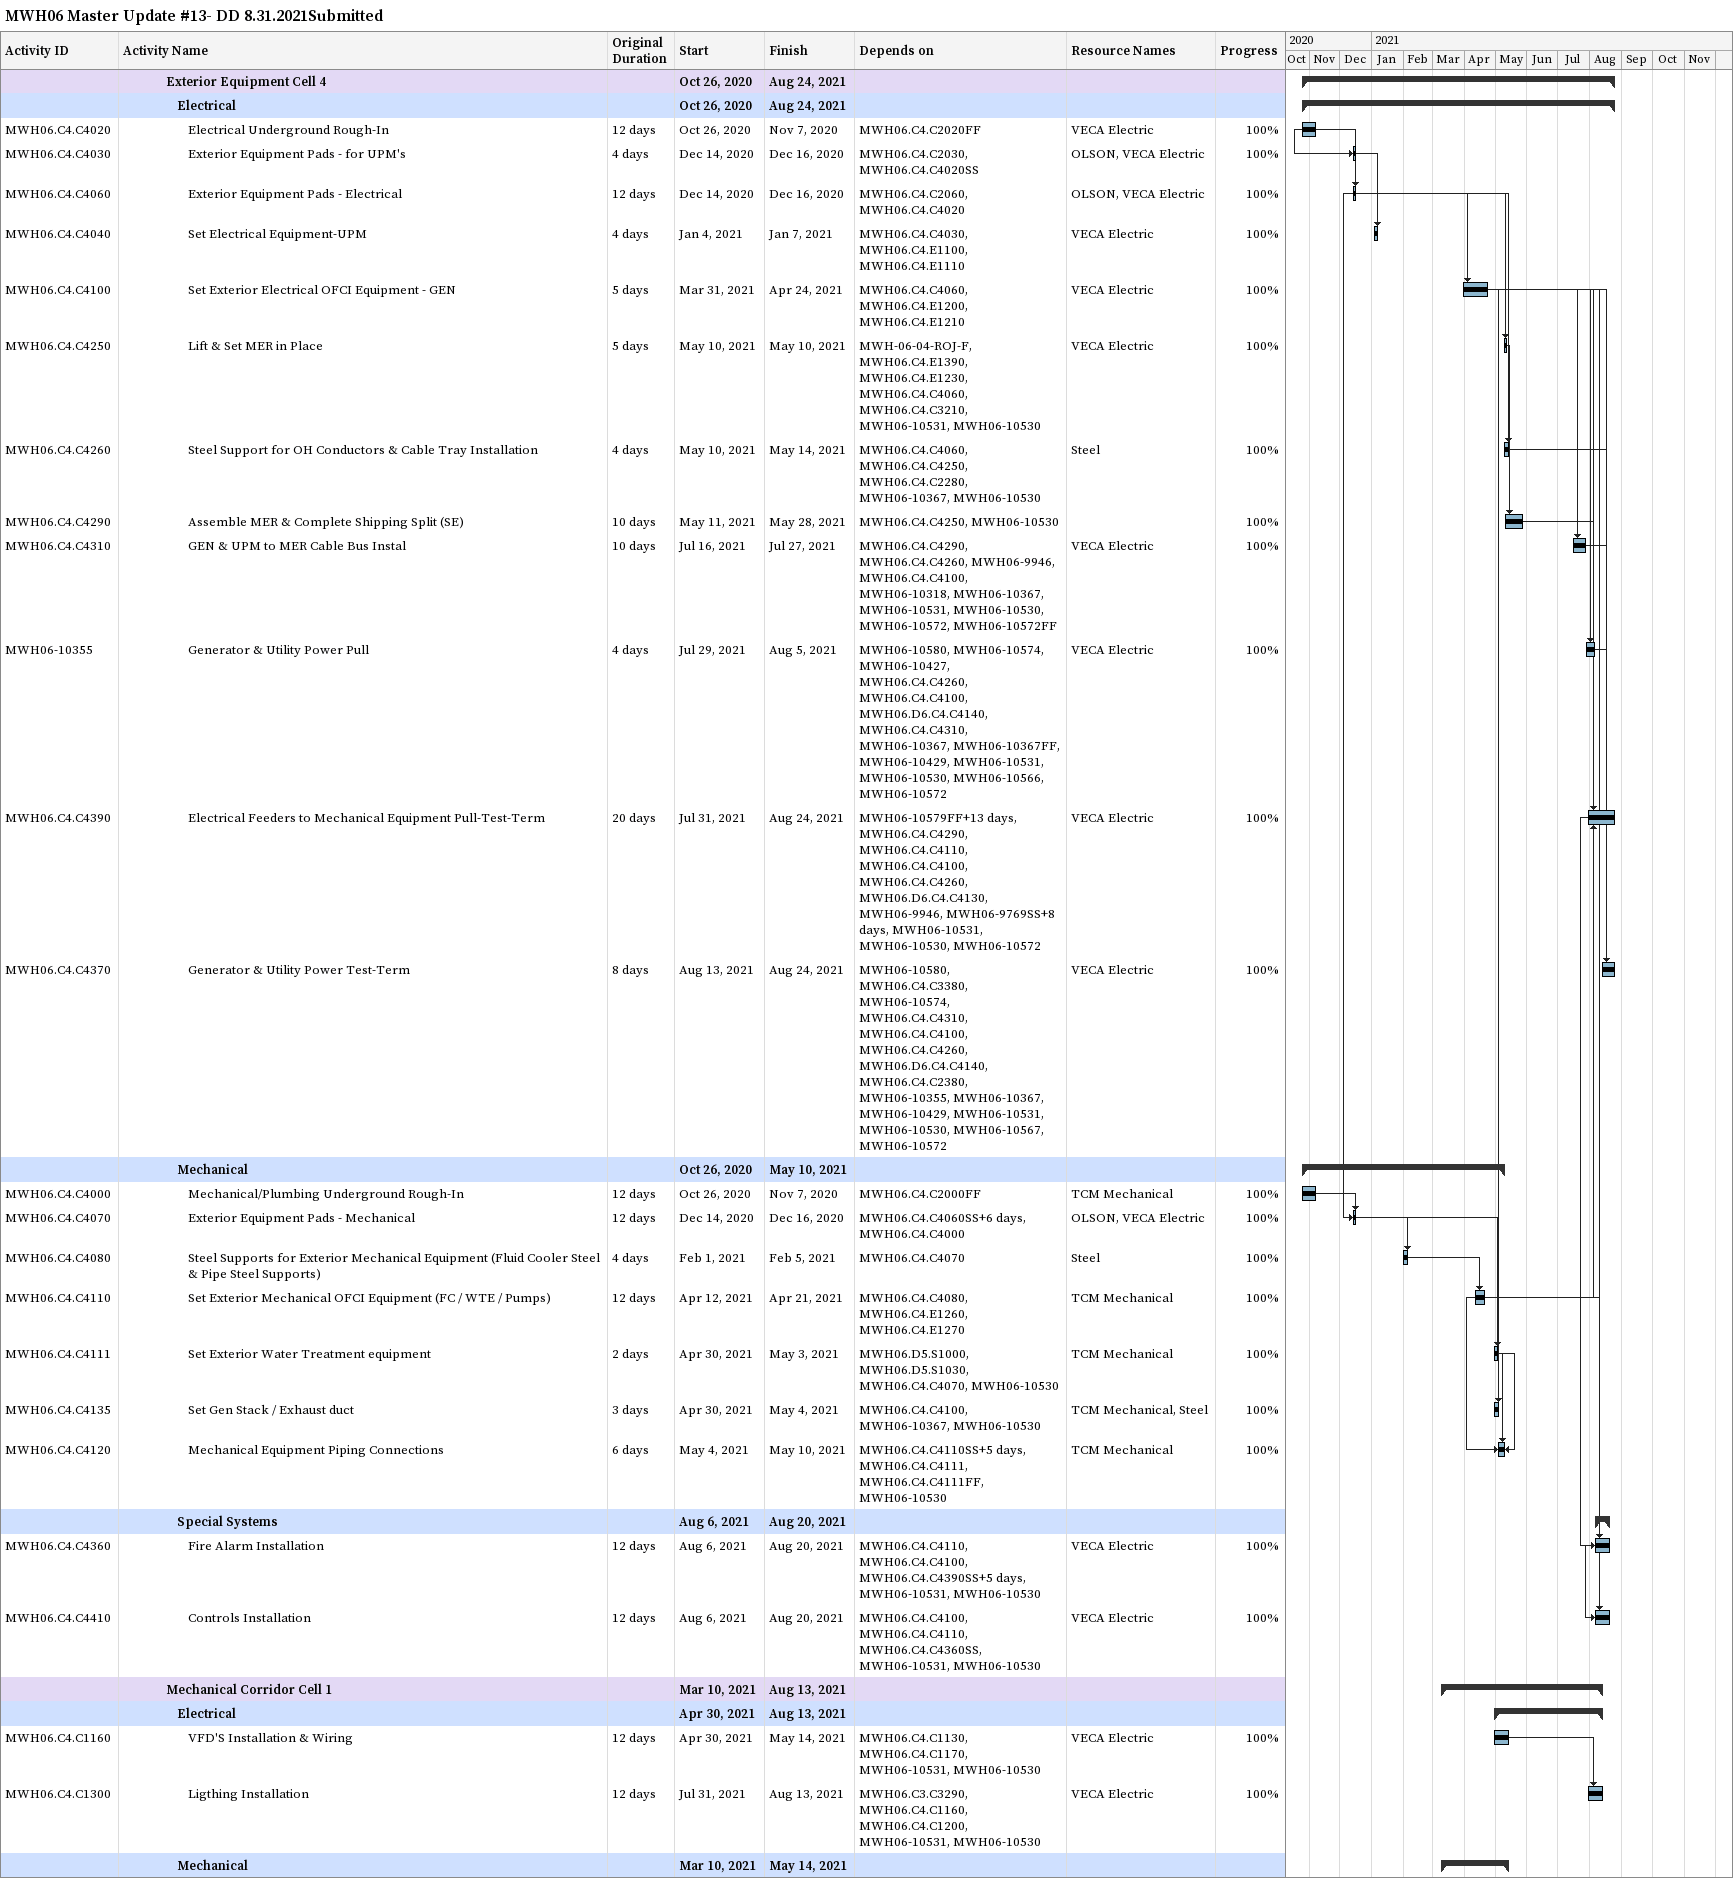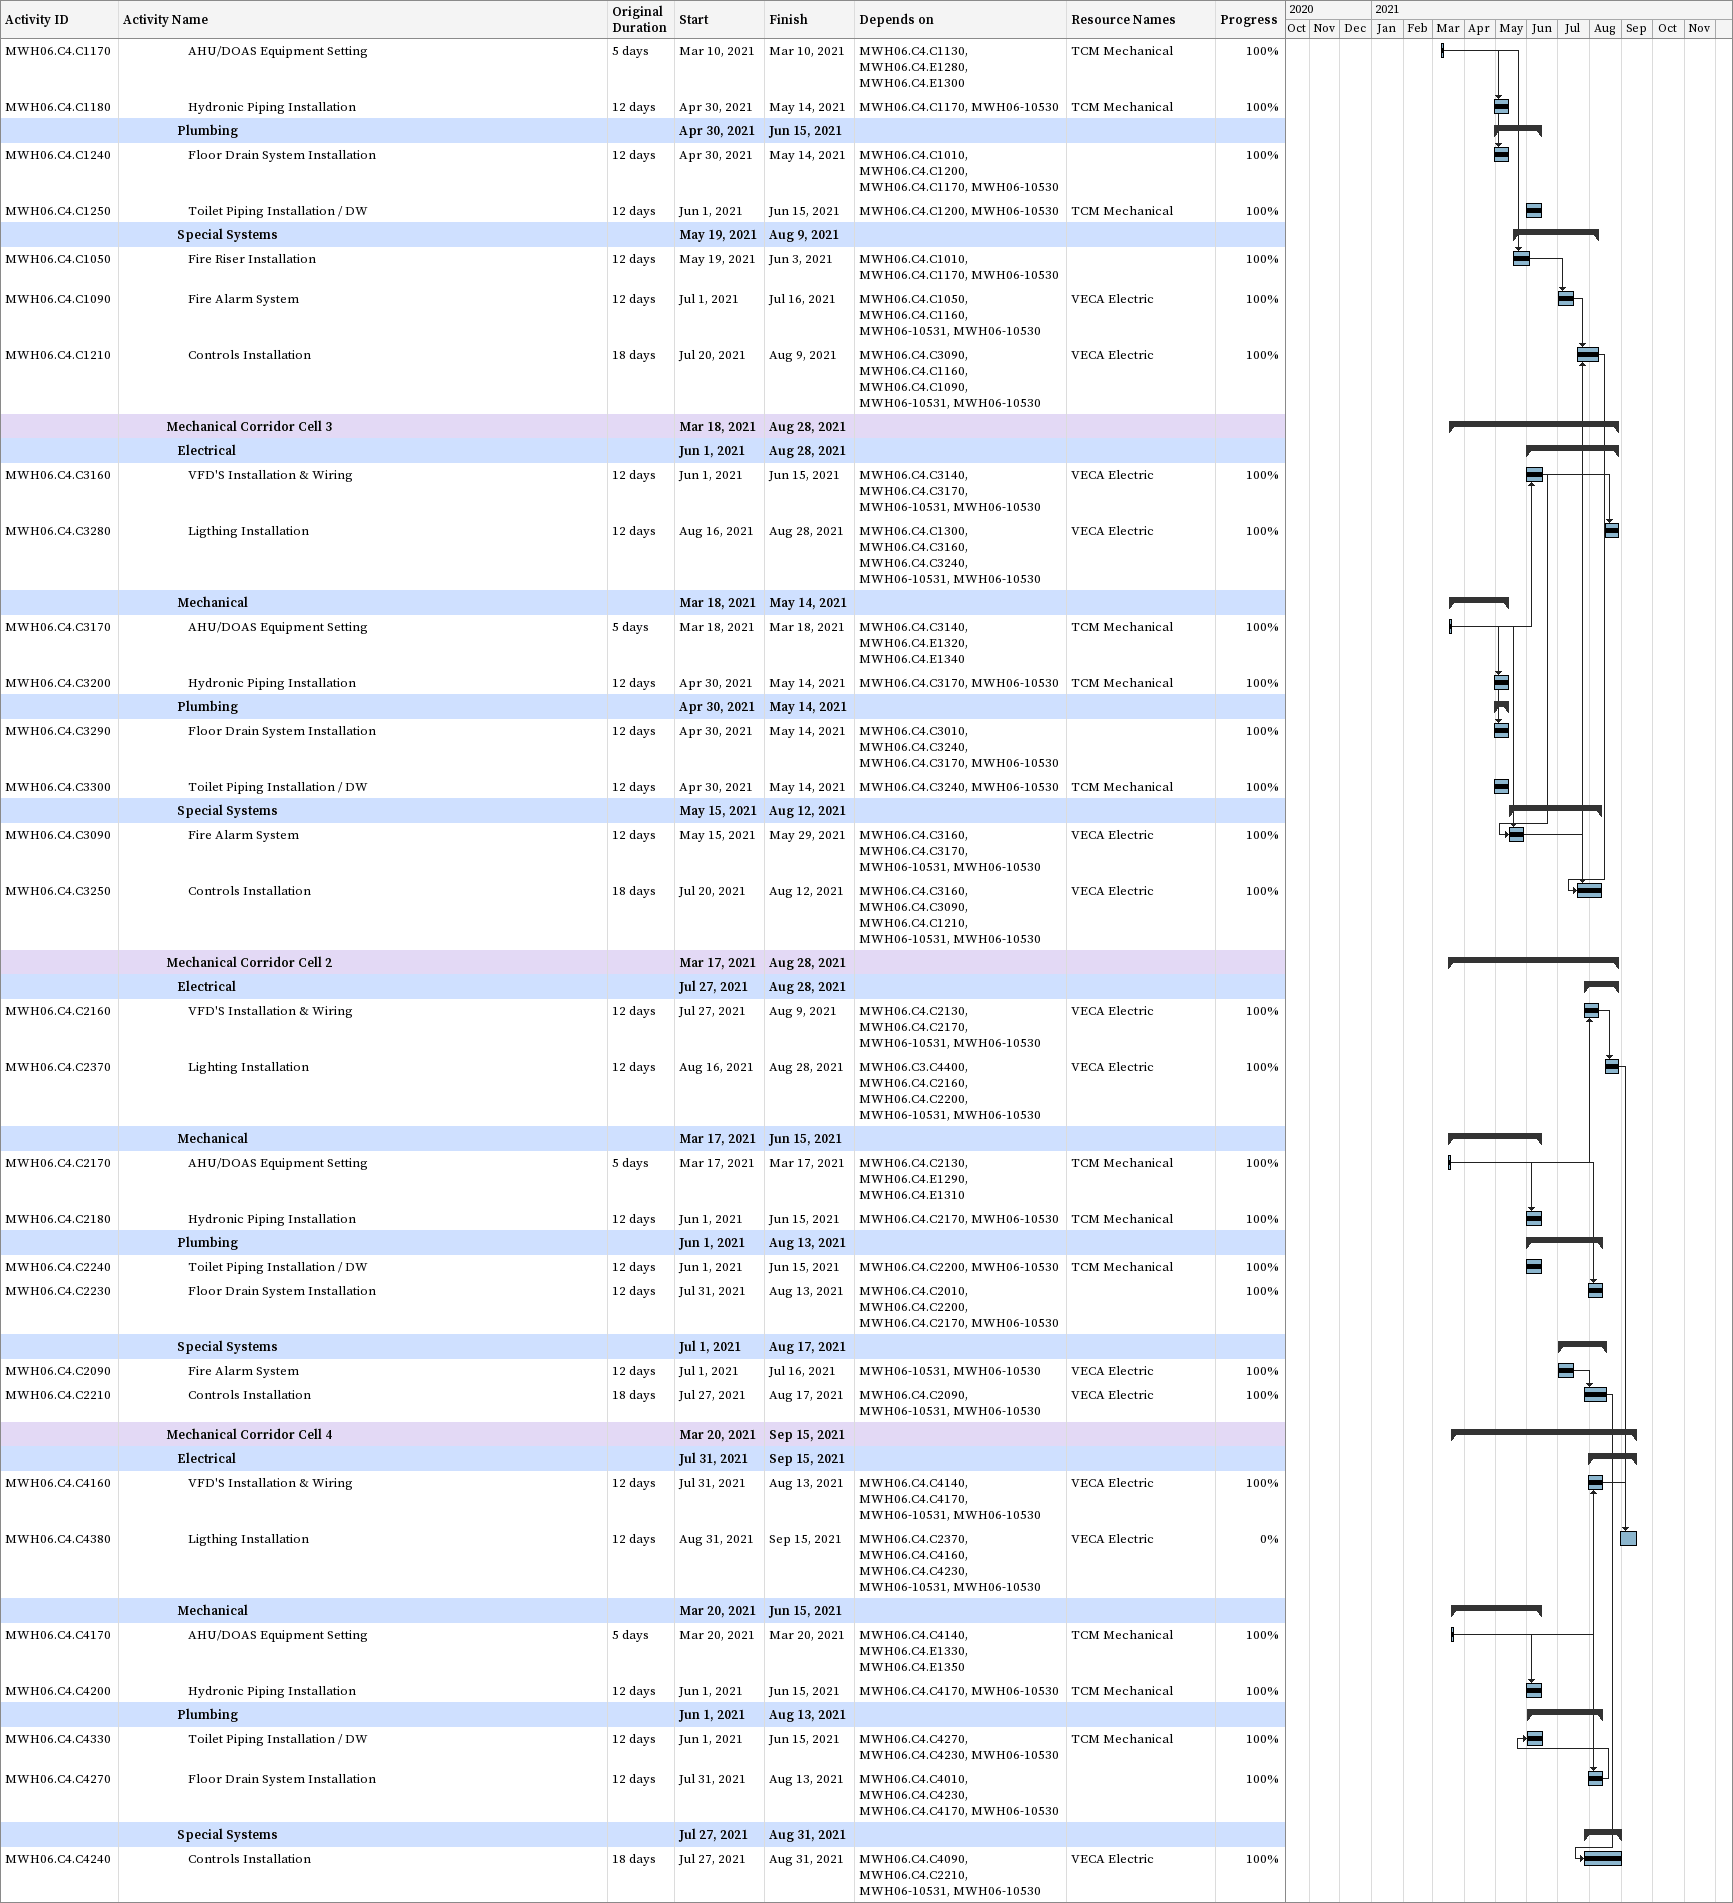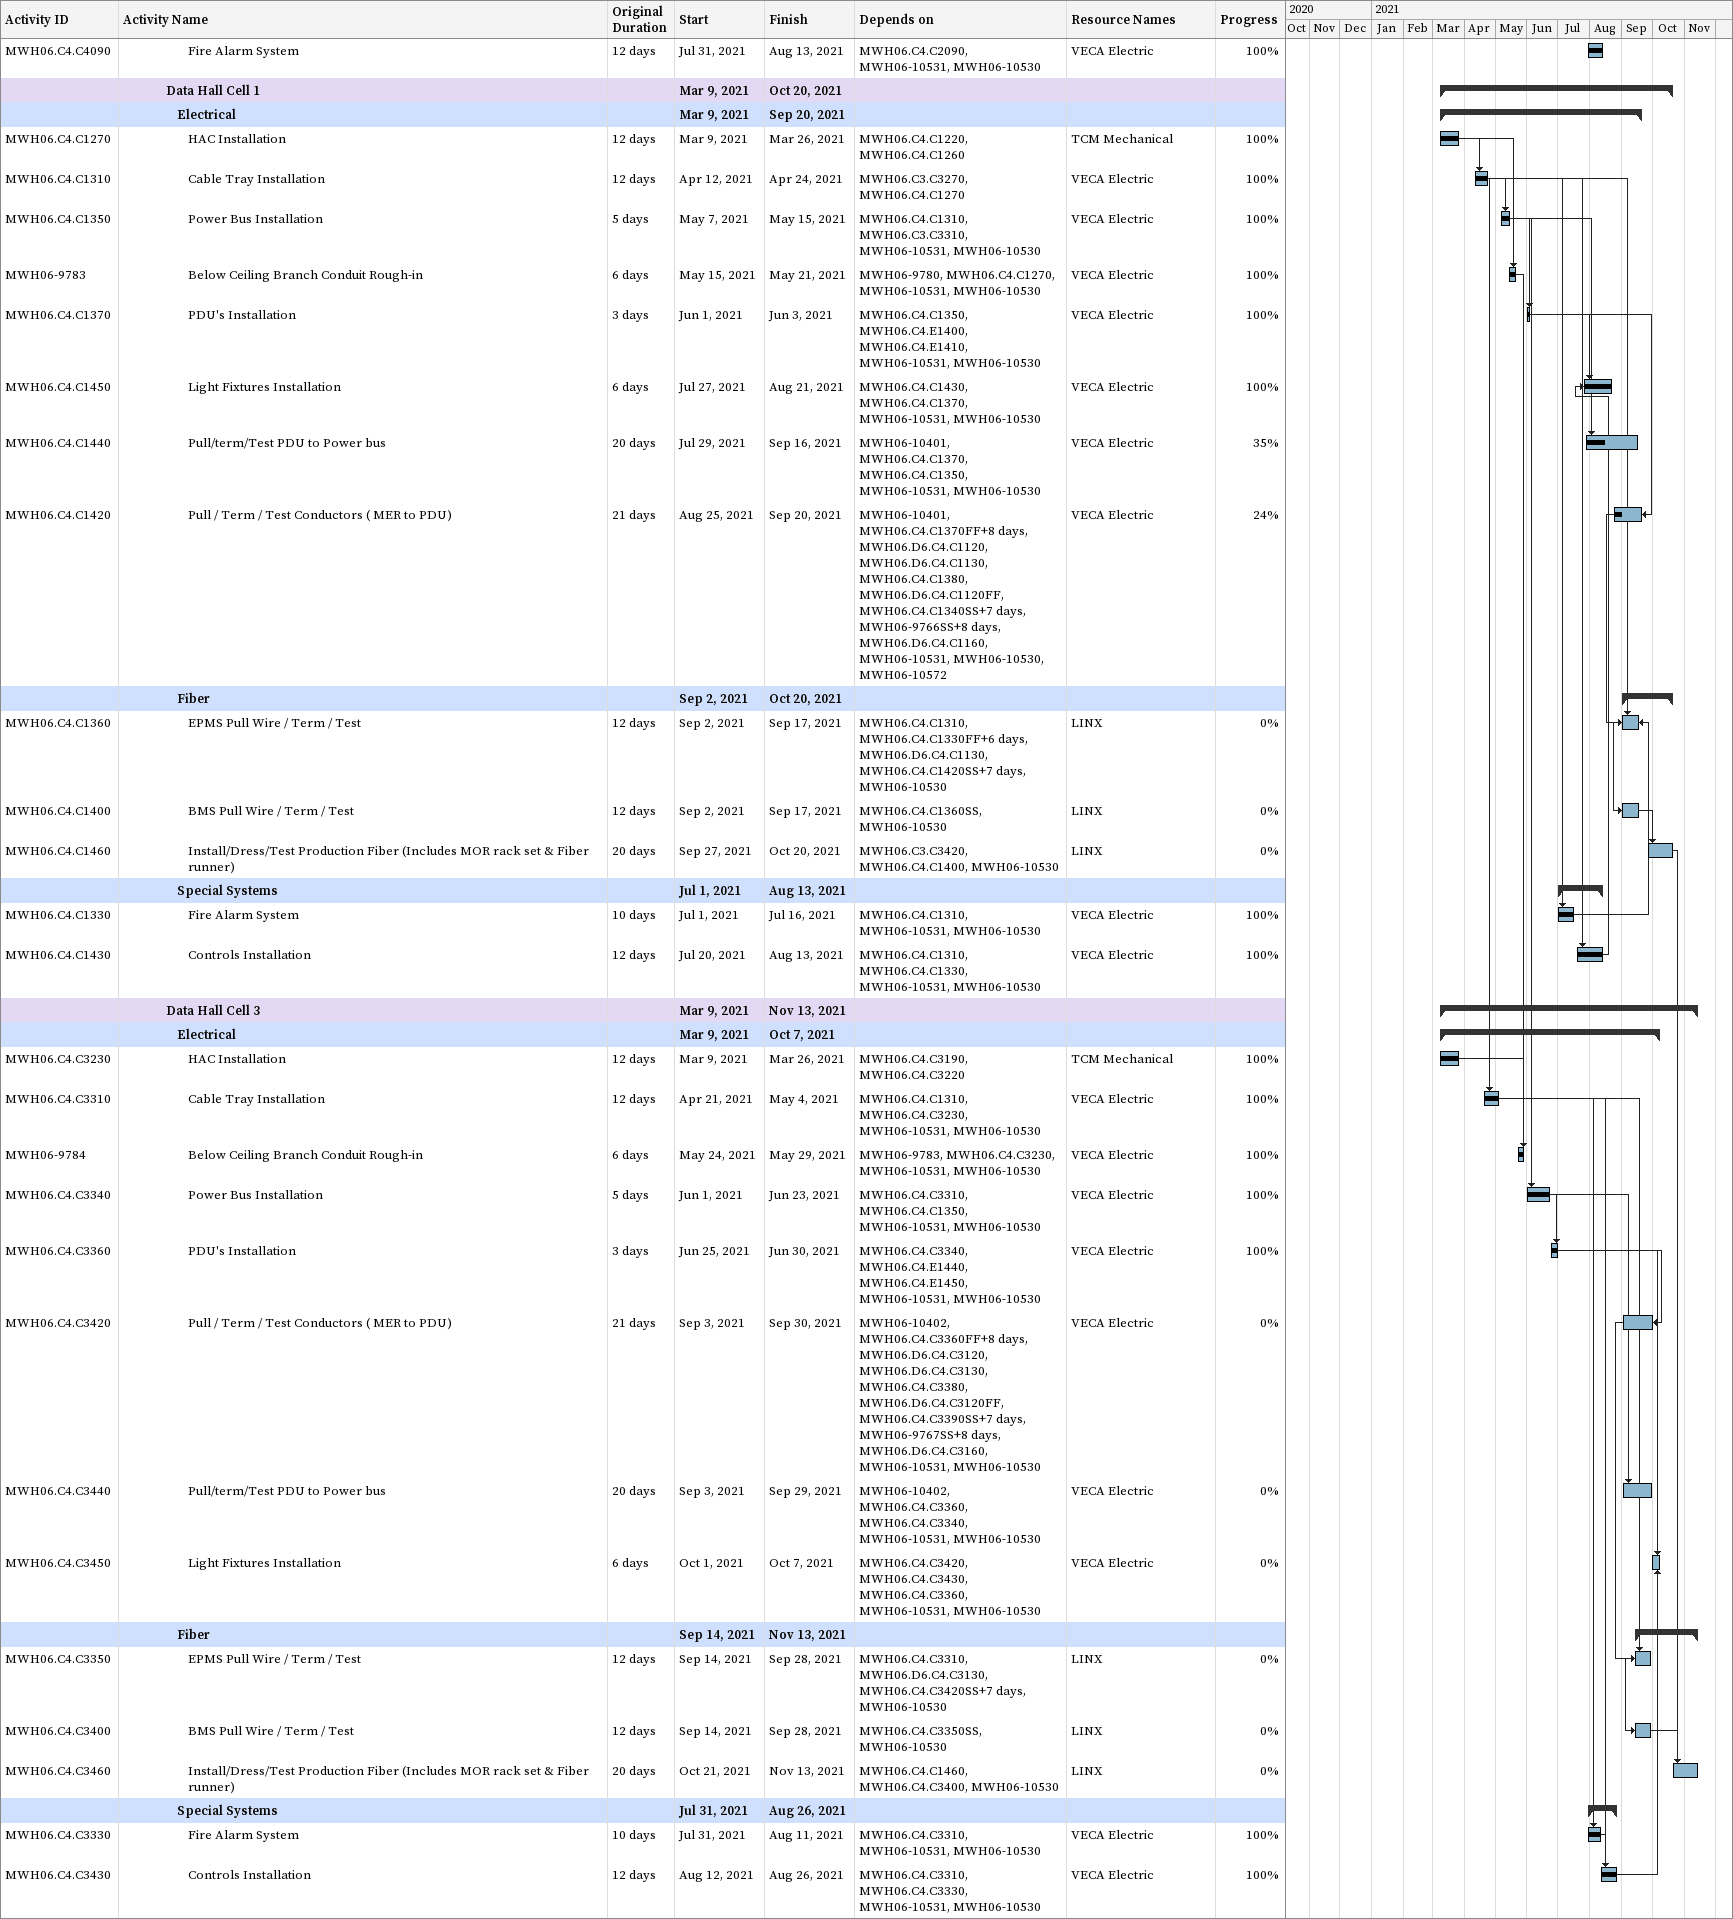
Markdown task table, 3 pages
MWH06 Master Update #13- DD 8.31.2021Submitted

| ID | Level | Task | Original duration | Start | Finish | Predecessors | Resources | % complete |
|---|---|---|---|---|---|---|---|---|
|  | 5 | **Exterior Equipment Cell 4** |  | 2020-10-26 | 2021-08-24 |  |  |  |
|  | 6 | **Electrical** |  | 2020-10-26 | 2021-08-24 |  |  |  |
| MWH06.C4.C4020 | 7 | Electrical Underground Rough-In | 12d | 2020-10-26 | 2020-11-07 | MWH06.C4.C2020FF | VECA Electric | 100 |
| MWH06.C4.C4030 | 7 | Exterior Equipment Pads - for UPM's | 4d | 2020-12-14 | 2020-12-16 | MWH06.C4.C2030, MWH06.C4.C4020SS | OLSON, VECA Electric | 100 |
| MWH06.C4.C4060 | 7 | Exterior Equipment Pads - Electrical | 12d | 2020-12-14 | 2020-12-16 | MWH06.C4.C2060, MWH06.C4.C4020 | OLSON, VECA Electric | 100 |
| MWH06.C4.C4040 | 7 | Set Electrical Equipment-UPM | 4d | 2021-01-04 | 2021-01-07 | MWH06.C4.C4030, MWH06.C4.E1100, MWH06.C4.E1110 | VECA Electric | 100 |
| MWH06.C4.C4100 | 7 | Set Exterior Electrical OFCI Equipment - GEN | 5d | 2021-03-31 | 2021-04-24 | MWH06.C4.C4060, MWH06.C4.E1200, MWH06.C4.E1210 | VECA Electric | 100 |
| MWH06.C4.C4250 | 7 | Lift & Set MER in Place | 5d | 2021-05-10 | 2021-05-10 | MWH-06-04-ROJ-F, MWH06.C4.E1390, MWH06.C4.E1230, MWH06.C4.C4060, MWH06.C4.C3210, MWH06-10531, MWH06-10530 | VECA Electric | 100 |
| MWH06.C4.C4260 | 7 | Steel Support for OH Conductors & Cable Tray Installation | 4d | 2021-05-10 | 2021-05-14 | MWH06.C4.C4060, MWH06.C4.C4250, MWH06.C4.C2280, MWH06-10367, MWH06-10530 | Steel | 100 |
| MWH06.C4.C4290 | 7 | Assemble MER & Complete Shipping Split (SE) | 10d | 2021-05-11 | 2021-05-28 | MWH06.C4.C4250, MWH06-10530 |  | 100 |
| MWH06.C4.C4310 | 7 | GEN & UPM to MER Cable Bus Instal | 10d | 2021-07-16 | 2021-07-27 | MWH06.C4.C4290, MWH06.C4.C4260, MWH06-9946, MWH06.C4.C4100, MWH06-10318, MWH06-10367, MWH06-10531, MWH06-10530, MWH06-10572, MWH06-10572FF | VECA Electric | 100 |
| MWH06-10355 | 7 | Generator & Utility Power Pull | 4d | 2021-07-29 | 2021-08-05 | MWH06-10580, MWH06-10574, MWH06-10427, MWH06.C4.C4260, MWH06.C4.C4100, MWH06.D6.C4.C4140, MWH06.C4.C4310, MWH06-10367, MWH06-10367FF, MWH06-10429, MWH06-10531, MWH06-10530, MWH06-10566, MWH06-10572 | VECA Electric | 100 |
| MWH06.C4.C4390 | 7 | Electrical Feeders to Mechanical Equipment Pull-Test-Term | 20d | 2021-07-31 | 2021-08-24 | MWH06-10579FF+13d, MWH06.C4.C4290, MWH06.C4.C4110, MWH06.C4.C4100, MWH06.C4.C4260, MWH06.D6.C4.C4130, MWH06-9946, MWH06-9769SS+8d, MWH06-10531, MWH06-10530, MWH06-10572 | VECA Electric | 100 |
| MWH06.C4.C4370 | 7 | Generator & Utility Power Test-Term | 8d | 2021-08-13 | 2021-08-24 | MWH06-10580, MWH06.C4.C3380, MWH06-10574, MWH06.C4.C4310, MWH06.C4.C4100, MWH06.C4.C4260, MWH06.D6.C4.C4140, MWH06.C4.C2380, MWH06-10355, MWH06-10367, MWH06-10429, MWH06-10531, MWH06-10530, MWH06-10567, MWH06-10572 | VECA Electric | 100 |
|  | 6 | **Mechanical** |  | 2020-10-26 | 2021-05-10 |  |  |  |
| MWH06.C4.C4000 | 7 | Mechanical/Plumbing Underground Rough-In | 12d | 2020-10-26 | 2020-11-07 | MWH06.C4.C2000FF | TCM Mechanical | 100 |
| MWH06.C4.C4070 | 7 | Exterior Equipment Pads - Mechanical | 12d | 2020-12-14 | 2020-12-16 | MWH06.C4.C4060SS+6d, MWH06.C4.C4000 | OLSON, VECA Electric | 100 |
| MWH06.C4.C4080 | 7 | Steel Supports for Exterior Mechanical Equipment (Fluid Cooler Steel & Pipe Steel Supports) | 4d | 2021-02-01 | 2021-02-05 | MWH06.C4.C4070 | Steel | 100 |
| MWH06.C4.C4110 | 7 | Set Exterior Mechanical OFCI Equipment (FC / WTE / Pumps) | 12d | 2021-04-12 | 2021-04-21 | MWH06.C4.C4080, MWH06.C4.E1260, MWH06.C4.E1270 | TCM Mechanical | 100 |
| MWH06.C4.C4111 | 7 | Set Exterior Water Treatment equipment | 2d | 2021-04-30 | 2021-05-03 | MWH06.D5.S1000, MWH06.D5.S1030, MWH06.C4.C4070, MWH06-10530 | TCM Mechanical | 100 |
| MWH06.C4.C4135 | 7 | Set Gen Stack / Exhaust duct | 3d | 2021-04-30 | 2021-05-04 | MWH06.C4.C4100, MWH06-10367, MWH06-10530 | TCM Mechanical, Steel | 100 |
| MWH06.C4.C4120 | 7 | Mechanical Equipment Piping Connections | 6d | 2021-05-04 | 2021-05-10 | MWH06.C4.C4110SS+5d, MWH06.C4.C4111, MWH06.C4.C4111FF, MWH06-10530 | TCM Mechanical | 100 |
|  | 6 | **Special Systems** |  | 2021-08-06 | 2021-08-20 |  |  |  |
| MWH06.C4.C4360 | 7 | Fire Alarm Installation | 12d | 2021-08-06 | 2021-08-20 | MWH06.C4.C4110, MWH06.C4.C4100, MWH06.C4.C4390SS+5d, MWH06-10531, MWH06-10530 | VECA Electric | 100 |
| MWH06.C4.C4410 | 7 | Controls Installation | 12d | 2021-08-06 | 2021-08-20 | MWH06.C4.C4100, MWH06.C4.C4110, MWH06.C4.C4360SS, MWH06-10531, MWH06-10530 | VECA Electric | 100 |
|  | 5 | **Mechanical Corridor Cell 1** |  | 2021-03-10 | 2021-08-13 |  |  |  |
|  | 6 | **Electrical** |  | 2021-04-30 | 2021-08-13 |  |  |  |
| MWH06.C4.C1160 | 7 | VFD'S Installation & Wiring | 12d | 2021-04-30 | 2021-05-14 | MWH06.C4.C1130, MWH06.C4.C1170, MWH06-10531, MWH06-10530 | VECA Electric | 100 |
| MWH06.C4.C1300 | 7 | Ligthing Installation | 12d | 2021-07-31 | 2021-08-13 | MWH06.C3.C3290, MWH06.C4.C1160, MWH06.C4.C1200, MWH06-10531, MWH06-10530 | VECA Electric | 100 |
|  | 6 | **Mechanical** |  | 2021-03-10 | 2021-05-14 |  |  |  |
| MWH06.C4.C1170 | 7 | AHU/DOAS Equipment Setting | 5d | 2021-03-10 | 2021-03-10 | MWH06.C4.C1130, MWH06.C4.E1280, MWH06.C4.E1300 | TCM Mechanical | 100 |
| MWH06.C4.C1180 | 7 | Hydronic Piping Installation | 12d | 2021-04-30 | 2021-05-14 | MWH06.C4.C1170, MWH06-10530 | TCM Mechanical | 100 |
|  | 6 | **Plumbing** |  | 2021-04-30 | 2021-06-15 |  |  |  |
| MWH06.C4.C1240 | 7 | Floor Drain System Installation | 12d | 2021-04-30 | 2021-05-14 | MWH06.C4.C1010, MWH06.C4.C1200, MWH06.C4.C1170, MWH06-10530 |  | 100 |
| MWH06.C4.C1250 | 7 | Toilet Piping Installation / DW | 12d | 2021-06-01 | 2021-06-15 | MWH06.C4.C1200, MWH06-10530 | TCM Mechanical | 100 |
|  | 6 | **Special Systems** |  | 2021-05-19 | 2021-08-09 |  |  |  |
| MWH06.C4.C1050 | 7 | Fire Riser Installation | 12d | 2021-05-19 | 2021-06-03 | MWH06.C4.C1010, MWH06.C4.C1170, MWH06-10530 |  | 100 |
| MWH06.C4.C1090 | 7 | Fire Alarm System | 12d | 2021-07-01 | 2021-07-16 | MWH06.C4.C1050, MWH06.C4.C1160, MWH06-10531, MWH06-10530 | VECA Electric | 100 |
| MWH06.C4.C1210 | 7 | Controls Installation | 18d | 2021-07-20 | 2021-08-09 | MWH06.C4.C3090, MWH06.C4.C1160, MWH06.C4.C1090, MWH06-10531, MWH06-10530 | VECA Electric | 100 |
|  | 5 | **Mechanical Corridor Cell 3** |  | 2021-03-18 | 2021-08-28 |  |  |  |
|  | 6 | **Electrical** |  | 2021-06-01 | 2021-08-28 |  |  |  |
| MWH06.C4.C3160 | 7 | VFD'S Installation & Wiring | 12d | 2021-06-01 | 2021-06-15 | MWH06.C4.C3140, MWH06.C4.C3170, MWH06-10531, MWH06-10530 | VECA Electric | 100 |
| MWH06.C4.C3280 | 7 | Ligthing Installation | 12d | 2021-08-16 | 2021-08-28 | MWH06.C4.C1300, MWH06.C4.C3160, MWH06.C4.C3240, MWH06-10531, MWH06-10530 | VECA Electric | 100 |
|  | 6 | **Mechanical** |  | 2021-03-18 | 2021-05-14 |  |  |  |
| MWH06.C4.C3170 | 7 | AHU/DOAS Equipment Setting | 5d | 2021-03-18 | 2021-03-18 | MWH06.C4.C3140, MWH06.C4.E1320, MWH06.C4.E1340 | TCM Mechanical | 100 |
| MWH06.C4.C3200 | 7 | Hydronic Piping Installation | 12d | 2021-04-30 | 2021-05-14 | MWH06.C4.C3170, MWH06-10530 | TCM Mechanical | 100 |
|  | 6 | **Plumbing** |  | 2021-04-30 | 2021-05-14 |  |  |  |
| MWH06.C4.C3290 | 7 | Floor Drain System Installation | 12d | 2021-04-30 | 2021-05-14 | MWH06.C4.C3010, MWH06.C4.C3240, MWH06.C4.C3170, MWH06-10530 |  | 100 |
| MWH06.C4.C3300 | 7 | Toilet Piping Installation / DW | 12d | 2021-04-30 | 2021-05-14 | MWH06.C4.C3240, MWH06-10530 | TCM Mechanical | 100 |
|  | 6 | **Special Systems** |  | 2021-05-15 | 2021-08-12 |  |  |  |
| MWH06.C4.C3090 | 7 | Fire Alarm System | 12d | 2021-05-15 | 2021-05-29 | MWH06.C4.C3160, MWH06.C4.C3170, MWH06-10531, MWH06-10530 | VECA Electric | 100 |
| MWH06.C4.C3250 | 7 | Controls Installation | 18d | 2021-07-20 | 2021-08-12 | MWH06.C4.C3160, MWH06.C4.C3090, MWH06.C4.C1210, MWH06-10531, MWH06-10530 | VECA Electric | 100 |
|  | 5 | **Mechanical Corridor Cell 2** |  | 2021-03-17 | 2021-08-28 |  |  |  |
|  | 6 | **Electrical** |  | 2021-07-27 | 2021-08-28 |  |  |  |
| MWH06.C4.C2160 | 7 | VFD'S Installation & Wiring | 12d | 2021-07-27 | 2021-08-09 | MWH06.C4.C2130, MWH06.C4.C2170, MWH06-10531, MWH06-10530 | VECA Electric | 100 |
| MWH06.C4.C2370 | 7 | Lighting Installation | 12d | 2021-08-16 | 2021-08-28 | MWH06.C3.C4400, MWH06.C4.C2160, MWH06.C4.C2200, MWH06-10531, MWH06-10530 | VECA Electric | 100 |
|  | 6 | **Mechanical** |  | 2021-03-17 | 2021-06-15 |  |  |  |
| MWH06.C4.C2170 | 7 | AHU/DOAS Equipment Setting | 5d | 2021-03-17 | 2021-03-17 | MWH06.C4.C2130, MWH06.C4.E1290, MWH06.C4.E1310 | TCM Mechanical | 100 |
| MWH06.C4.C2180 | 7 | Hydronic Piping Installation | 12d | 2021-06-01 | 2021-06-15 | MWH06.C4.C2170, MWH06-10530 | TCM Mechanical | 100 |
|  | 6 | **Plumbing** |  | 2021-06-01 | 2021-08-13 |  |  |  |
| MWH06.C4.C2240 | 7 | Toilet Piping Installation / DW | 12d | 2021-06-01 | 2021-06-15 | MWH06.C4.C2200, MWH06-10530 | TCM Mechanical | 100 |
| MWH06.C4.C2230 | 7 | Floor Drain System Installation | 12d | 2021-07-31 | 2021-08-13 | MWH06.C4.C2010, MWH06.C4.C2200, MWH06.C4.C2170, MWH06-10530 |  | 100 |
|  | 6 | **Special Systems** |  | 2021-07-01 | 2021-08-17 |  |  |  |
| MWH06.C4.C2090 | 7 | Fire Alarm System | 12d | 2021-07-01 | 2021-07-16 | MWH06-10531, MWH06-10530 | VECA Electric | 100 |
| MWH06.C4.C2210 | 7 | Controls Installation | 18d | 2021-07-27 | 2021-08-17 | MWH06.C4.C2090, MWH06-10531, MWH06-10530 | VECA Electric | 100 |
|  | 5 | **Mechanical Corridor Cell 4** |  | 2021-03-20 | 2021-09-15 |  |  |  |
|  | 6 | **Electrical** |  | 2021-07-31 | 2021-09-15 |  |  |  |
| MWH06.C4.C4160 | 7 | VFD'S Installation & Wiring | 12d | 2021-07-31 | 2021-08-13 | MWH06.C4.C4140, MWH06.C4.C4170, MWH06-10531, MWH06-10530 | VECA Electric | 100 |
| MWH06.C4.C4380 | 7 | Ligthing Installation | 12d | 2021-08-31 | 2021-09-15 | MWH06.C4.C2370, MWH06.C4.C4160, MWH06.C4.C4230, MWH06-10531, MWH06-10530 | VECA Electric | 0 |
|  | 6 | **Mechanical** |  | 2021-03-20 | 2021-06-15 |  |  |  |
| MWH06.C4.C4170 | 7 | AHU/DOAS Equipment Setting | 5d | 2021-03-20 | 2021-03-20 | MWH06.C4.C4140, MWH06.C4.E1330, MWH06.C4.E1350 | TCM Mechanical | 100 |
| MWH06.C4.C4200 | 7 | Hydronic Piping Installation | 12d | 2021-06-01 | 2021-06-15 | MWH06.C4.C4170, MWH06-10530 | TCM Mechanical | 100 |
|  | 6 | **Plumbing** |  | 2021-06-01 | 2021-08-13 |  |  |  |
| MWH06.C4.C4330 | 7 | Toilet Piping Installation / DW | 12d | 2021-06-01 | 2021-06-15 | MWH06.C4.C4270, MWH06.C4.C4230, MWH06-10530 | TCM Mechanical | 100 |
| MWH06.C4.C4270 | 7 | Floor Drain System Installation | 12d | 2021-07-31 | 2021-08-13 | MWH06.C4.C4010, MWH06.C4.C4230, MWH06.C4.C4170, MWH06-10530 |  | 100 |
|  | 6 | **Special Systems** |  | 2021-07-27 | 2021-08-31 |  |  |  |
| MWH06.C4.C4240 | 7 | Controls Installation | 18d | 2021-07-27 | 2021-08-31 | MWH06.C4.C4090, MWH06.C4.C2210, MWH06-10531, MWH06-10530 | VECA Electric | 100 |
| MWH06.C4.C4090 | 7 | Fire Alarm System | 12d | 2021-07-31 | 2021-08-13 | MWH06.C4.C2090, MWH06-10531, MWH06-10530 | VECA Electric | 100 |
|  | 5 | **Data Hall Cell 1** |  | 2021-03-09 | 2021-10-20 |  |  |  |
|  | 6 | **Electrical** |  | 2021-03-09 | 2021-09-20 |  |  |  |
| MWH06.C4.C1270 | 7 | HAC Installation | 12d | 2021-03-09 | 2021-03-26 | MWH06.C4.C1220, MWH06.C4.C1260 | TCM Mechanical | 100 |
| MWH06.C4.C1310 | 7 | Cable Tray Installation | 12d | 2021-04-12 | 2021-04-24 | MWH06.C3.C3270, MWH06.C4.C1270 | VECA Electric | 100 |
| MWH06.C4.C1350 | 7 | Power Bus Installation | 5d | 2021-05-07 | 2021-05-15 | MWH06.C4.C1310, MWH06.C3.C3310, MWH06-10531, MWH06-10530 | VECA Electric | 100 |
| MWH06-9783 | 7 | Below Ceiling Branch Conduit Rough-in | 6d | 2021-05-15 | 2021-05-21 | MWH06-9780, MWH06.C4.C1270, MWH06-10531, MWH06-10530 | VECA Electric | 100 |
| MWH06.C4.C1370 | 7 | PDU's Installation | 3d | 2021-06-01 | 2021-06-03 | MWH06.C4.C1350, MWH06.C4.E1400, MWH06.C4.E1410, MWH06-10531, MWH06-10530 | VECA Electric | 100 |
| MWH06.C4.C1450 | 7 | Light Fixtures Installation | 6d | 2021-07-27 | 2021-08-21 | MWH06.C4.C1430, MWH06.C4.C1370, MWH06-10531, MWH06-10530 | VECA Electric | 100 |
| MWH06.C4.C1440 | 7 | Pull/term/Test PDU to Power bus | 20d | 2021-07-29 | 2021-09-16 | MWH06-10401, MWH06.C4.C1370, MWH06.C4.C1350, MWH06-10531, MWH06-10530 | VECA Electric | 35 |
| MWH06.C4.C1420 | 7 | Pull / Term / Test Conductors ( MER to PDU) | 21d | 2021-08-25 | 2021-09-20 | MWH06-10401, MWH06.C4.C1370FF+8d, MWH06.D6.C4.C1120, MWH06.D6.C4.C1130, MWH06.C4.C1380, MWH06.D6.C4.C1120FF, MWH06.C4.C1340SS+7d, MWH06-9766SS+8d, MWH06.D6.C4.C1160, MWH06-10531, MWH06-10530, MWH06-10572 | VECA Electric | 24 |
|  | 6 | **Fiber** |  | 2021-09-02 | 2021-10-20 |  |  |  |
| MWH06.C4.C1360 | 7 | EPMS Pull Wire / Term / Test | 12d | 2021-09-02 | 2021-09-17 | MWH06.C4.C1310, MWH06.C4.C1330FF+6d, MWH06.D6.C4.C1130, MWH06.C4.C1420SS+7d, MWH06-10530 | LINX | 0 |
| MWH06.C4.C1400 | 7 | BMS Pull Wire / Term / Test | 12d | 2021-09-02 | 2021-09-17 | MWH06.C4.C1360SS, MWH06-10530 | LINX | 0 |
| MWH06.C4.C1460 | 7 | Install/Dress/Test Production Fiber (Includes MOR rack set & Fiber runner) | 20d | 2021-09-27 | 2021-10-20 | MWH06.C3.C3420, MWH06.C4.C1400, MWH06-10530 | LINX | 0 |
|  | 6 | **Special Systems** |  | 2021-07-01 | 2021-08-13 |  |  |  |
| MWH06.C4.C1330 | 7 | Fire Alarm System | 10d | 2021-07-01 | 2021-07-16 | MWH06.C4.C1310, MWH06-10531, MWH06-10530 | VECA Electric | 100 |
| MWH06.C4.C1430 | 7 | Controls Installation | 12d | 2021-07-20 | 2021-08-13 | MWH06.C4.C1310, MWH06.C4.C1330, MWH06-10531, MWH06-10530 | VECA Electric | 100 |
|  | 5 | **Data Hall Cell 3** |  | 2021-03-09 | 2021-11-13 |  |  |  |
|  | 6 | **Electrical** |  | 2021-03-09 | 2021-10-07 |  |  |  |
| MWH06.C4.C3230 | 7 | HAC Installation | 12d | 2021-03-09 | 2021-03-26 | MWH06.C4.C3190, MWH06.C4.C3220 | TCM Mechanical | 100 |
| MWH06.C4.C3310 | 7 | Cable Tray Installation | 12d | 2021-04-21 | 2021-05-04 | MWH06.C4.C1310, MWH06.C4.C3230, MWH06-10531, MWH06-10530 | VECA Electric | 100 |
| MWH06-9784 | 7 | Below Ceiling Branch Conduit Rough-in | 6d | 2021-05-24 | 2021-05-29 | MWH06-9783, MWH06.C4.C3230, MWH06-10531, MWH06-10530 | VECA Electric | 100 |
| MWH06.C4.C3340 | 7 | Power Bus Installation | 5d | 2021-06-01 | 2021-06-23 | MWH06.C4.C3310, MWH06.C4.C1350, MWH06-10531, MWH06-10530 | VECA Electric | 100 |
| MWH06.C4.C3360 | 7 | PDU's Installation | 3d | 2021-06-25 | 2021-06-30 | MWH06.C4.C3340, MWH06.C4.E1440, MWH06.C4.E1450, MWH06-10531, MWH06-10530 | VECA Electric | 100 |
| MWH06.C4.C3420 | 7 | Pull / Term / Test Conductors ( MER to PDU) | 21d | 2021-09-03 | 2021-09-30 | MWH06-10402, MWH06.C4.C3360FF+8d, MWH06.D6.C4.C3120, MWH06.D6.C4.C3130, MWH06.C4.C3380, MWH06.D6.C4.C3120FF, MWH06.C4.C3390SS+7d, MWH06-9767SS+8d, MWH06.D6.C4.C3160, MWH06-10531, MWH06-10530 | VECA Electric | 0 |
| MWH06.C4.C3440 | 7 | Pull/term/Test PDU to Power bus | 20d | 2021-09-03 | 2021-09-29 | MWH06-10402, MWH06.C4.C3360, MWH06.C4.C3340, MWH06-10531, MWH06-10530 | VECA Electric | 0 |
| MWH06.C4.C3450 | 7 | Light Fixtures Installation | 6d | 2021-10-01 | 2021-10-07 | MWH06.C4.C3420, MWH06.C4.C3430, MWH06.C4.C3360, MWH06-10531, MWH06-10530 | VECA Electric | 0 |
|  | 6 | **Fiber** |  | 2021-09-14 | 2021-11-13 |  |  |  |
| MWH06.C4.C3350 | 7 | EPMS Pull Wire / Term / Test | 12d | 2021-09-14 | 2021-09-28 | MWH06.C4.C3310, MWH06.D6.C4.C3130, MWH06.C4.C3420SS+7d, MWH06-10530 | LINX | 0 |
| MWH06.C4.C3400 | 7 | BMS Pull Wire / Term / Test | 12d | 2021-09-14 | 2021-09-28 | MWH06.C4.C3350SS, MWH06-10530 | LINX | 0 |
| MWH06.C4.C3460 | 7 | Install/Dress/Test Production Fiber (Includes MOR rack set & Fiber runner) | 20d | 2021-10-21 | 2021-11-13 | MWH06.C4.C1460, MWH06.C4.C3400, MWH06-10530 | LINX | 0 |
|  | 6 | **Special Systems** |  | 2021-07-31 | 2021-08-26 |  |  |  |
| MWH06.C4.C3330 | 7 | Fire Alarm System | 10d | 2021-07-31 | 2021-08-11 | MWH06.C4.C3310, MWH06-10531, MWH06-10530 | VECA Electric | 100 |
| MWH06.C4.C3430 | 7 | Controls Installation | 12d | 2021-08-12 | 2021-08-26 | MWH06.C4.C3310, MWH06.C4.C3330, MWH06-10531, MWH06-10530 | VECA Electric | 100 |
